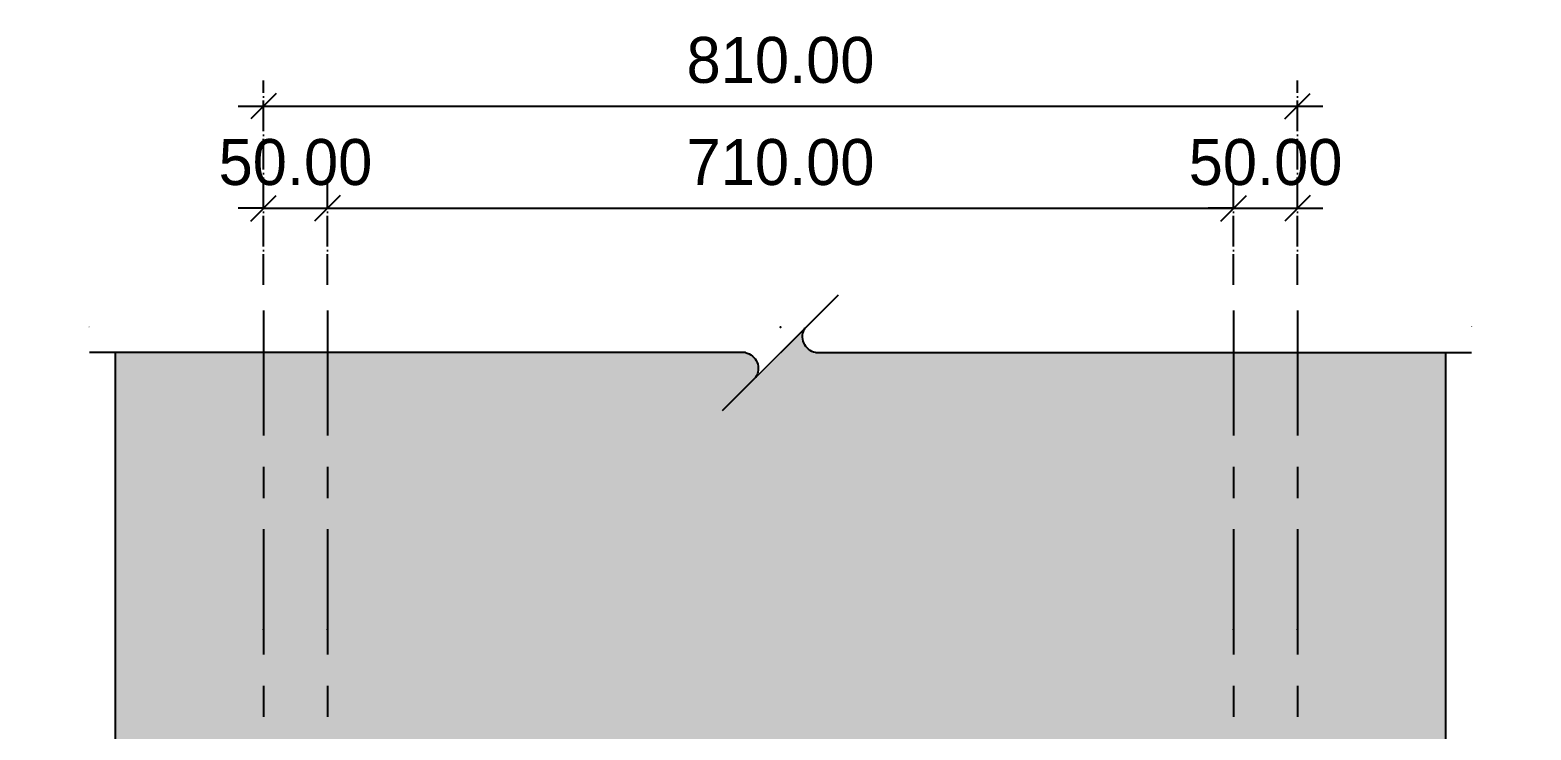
# Model space of a CAD drawing. Header units: millimetres. Extents: x -244126 to 368105, y -173968 to 259060.
# Drawn here: x 14419 to 15594, y 17042 to 17591 of the extents above; entities that cross this region are included whole.
import ezdxf

# ---------------------------------------------------------------- set-up
doc = ezdxf.new("R2010")
doc.units = ezdxf.units.MM
doc.header["$MEASUREMENT"] = 0
for name, pattern in [('ACAD_ISO04W100', [30, 24, -3, 0, -3]), ('CENTER', [2, 1.25, -0.25, 0.25, -0.25]), ('TA_GL_098.00000', [269.5, 98, -24.5, 24.5, -24.5, 98])]:
    doc.linetypes.add(name, pattern=pattern)
for name, color, linetype in [('000 - D I M', 6, 'Continuous'), ('000 - GRID', 8, 'CENTER'), ('000 - H A T C H', 8, 'Continuous'), ('000 - SYMBOL CON', 1, 'Continuous'), ('000 - WIPEOUT', 250, 'Continuous')]:
    doc.layers.add(name, color=color, linetype=linetype)
doc.styles.add('CORDIA', font='cordia.shx')
doc.styles.add('TA', font='Cordia New.ttf', dxfattribs={"height": 4.5})
doc.dimstyles.new('DIM E-E', dxfattribs={"dimscale": 2, "dimtxt": 0.18, "dimasz": 0.1, "dimexe": 0.1, "dimexo": 0.1, "dimgap": 0.09, "dimtad": 1, "dimtoh": 1, "dimzin": 0, "dimdsep": 46, "dimtxsty": 'CORDIA', "dimblk": 'OBLIQUE', "dimcen": 0.1, "dimdle": 0.1, "dimclrd": 40, "dimclre": 140, "dimclrt": 3, "dimadec": 0, "dimazin": 0, "dimtfac": 1, "dimtix": 1, "dimtmove": 2, "dimatfit": 3, "dimfxl": 1, "dimtolj": 1, "dimtzin": 0, "dimarcsym": 0})

# ---------------------------------------------------------------- blocks, each defined once
blk = doc.blocks.new('*U809')
at = {"color": 3}
blk.add_wipeout([(1.375, 1.006), (1.184, 0.931), (1.025, 0.8), (0.917, 0.625), (0.871, 0.424), (0.89, 0.219), (0.974, 0.031), (-0.969, 1.974), (-0.885, 1.787), (-0.866, 1.583), (-0.913, 1.384), (-1.021, 1.21), (-1.179, 1.079), (-1.37, 1.006), (-77.892, 1.025), (-77.892, -2.308), (77.895, -2.328), (77.895, 1.006)], dxfattribs=at).dxf.layer = '000 - WIPEOUT'
at = {"color": 250}
blk.add_lwpolyline([(77.895, 1.006), (77.895, 1.006)], dxfattribs=at)
at = {"layer": '000 - SYMBOL CON', "color": 0}
for p, q in [((-1.37, 1.006), (-77.892, 1.025)), ((1.375, 1.006), (77.895, 1.006))]:
    blk.add_line(p, q, dxfattribs=at)
blk = doc.blocks.new('*U808')
at = {"color": 3}
blk.add_wipeout([(-0.969, 0.031), (0.974, 1.974), (0.89, 1.786), (0.871, 1.582), (0.917, 1.381), (1.025, 1.206), (1.184, 1.074), (1.375, 1), (27.07, 1), (27.07, -2.333), (-27.067, -2.338), (-27.067, 0.995), (-1.37, 1), (-1.179, 0.927), (-1.021, 0.796), (-0.913, 0.622), (-0.866, 0.423), (-0.885, 0.219)], dxfattribs=at).dxf.layer = '000 - WIPEOUT'
at = {"color": 250}
blk.add_lwpolyline([(27.07, 1), (27.07, 1)], dxfattribs=at)
at = {"color": 3}
blk.add_point((0.003, 0.003), dxfattribs=at)
at = {"layer": '000 - SYMBOL CON', "color": 0, "extrusion": (0, 0, -1)}
blk.add_line((2.269, 3.269), (-2.269, -1.269), dxfattribs=at)
at = {"layer": '000 - SYMBOL CON', "color": 0}
for p, q in [((-1.37, 1), (-27.067, 0.995)), ((1.375, 1), (27.07, 1))]:
    blk.add_line(p, q, dxfattribs=at)
at = {"layer": '000 - SYMBOL CON', "color": 0, "extrusion": (0, 0, -1)}
for centre, radius, start, end in [((-1.507, 1.624), 0.638, 281.92056, 33.32004), ((1.499, 0.379), 0.634, 101.72715, 213.27285)]:
    blk.add_arc(centre, radius, start, end, dxfattribs=at)
blk = doc.blocks.new('*U811')
at = {"layer": '000 - GRID', "color": 0, "linetype": 'ByBlock'}
blk.add_line((0, 250), (0, -3128.9), dxfattribs=at)
at = {"layer": '000 - GRID', "color": 0}
blk.add_point((0, 0), dxfattribs=at)
at = {"style": 'TA', "flags": 1}
blk.add_attdef('LOCATION', (6, 6), '', height=4.5, dxfattribs=at)
blk = doc.blocks.new('_Oblique')
at = {"color": 0, "linetype": 'ByBlock', "lineweight": -2}
blk.add_line((-0.5, -0.5), (0.5, 0.5), dxfattribs=at)
blk = doc.blocks.new('*D2215')
at = {"layer": '000 - D I M', "color": 140, "linetype": 'ACAD_ISO04W100', "lineweight": -2, "transparency": 16777216}
for p, q in [((14601.5, 17391.1), (14601.5, 17471.1)), ((14651.5, 17391.1), (14651.5, 17471.1))]:
    blk.add_line(p, q, dxfattribs=at)
at = {"layer": '000 - D I M', "color": 40, "lineweight": -2, "transparency": 16777216}
for p, q in [((14601.5, 17451.1), (14581.5, 17451.1)), ((14601.5, 17451.1), (14651.5, 17451.1)), ((14651.5, 17451.1), (14671.5, 17451.1))]:
    blk.add_line(p, q, dxfattribs=at)
at = {"layer": 'Defpoints', "color": 0, "transparency": 16777216}
for p in [(14651.5, 17451.1), (14601.5, 17371.1), (14651.5, 17371.1)]:
    blk.add_point(p, dxfattribs=at)
at = {"layer": '000 - D I M', "color": 40, "lineweight": -2, "transparency": 16777216, "xscale": 20, "yscale": 20, "zscale": 20}
blk.add_blockref('_Oblique', (14601.5, 17451.1), dxfattribs=at)
at = {"layer": '000 - D I M', "color": 40, "lineweight": -2, "transparency": 16777216, "xscale": 20, "yscale": 20, "zscale": 20, "rotation": 180}
blk.add_blockref('_Oblique', (14651.5, 17451.1), dxfattribs=at)
at = {"layer": '000 - D I M', "color": 3, "transparency": 16777216, "insert": (14626.5, 17487.1), "char_height": 36, "attachment_point": 5, "style": 'CORDIA'}
blk.add_mtext('\\A1;50.00', dxfattribs=at)
blk = doc.blocks.new('*D2216')
at = {"layer": '000 - D I M', "color": 140, "linetype": 'ACAD_ISO04W100', "lineweight": -2, "transparency": 16777216}
for p, q in [((14651.5, 17391.1), (14651.5, 17471.1)), ((15361.5, 17391.1), (15361.5, 17471.1))]:
    blk.add_line(p, q, dxfattribs=at)
at = {"layer": '000 - D I M', "color": 40, "lineweight": -2, "transparency": 16777216}
blk.add_line((14631.5, 17451.1), (15381.5, 17451.1), dxfattribs=at)
at = {"layer": 'Defpoints', "color": 0, "transparency": 16777216}
for p in [(15361.5, 17451.1), (14651.5, 17371.1), (15361.5, 17371.1)]:
    blk.add_point(p, dxfattribs=at)
at = {"layer": '000 - D I M', "color": 40, "lineweight": -2, "transparency": 16777216, "xscale": 20, "yscale": 20, "zscale": 20, "rotation": 180}
blk.add_blockref('_Oblique', (14651.5, 17451.1), dxfattribs=at)
at = {"layer": '000 - D I M', "color": 40, "lineweight": -2, "transparency": 16777216, "xscale": 20, "yscale": 20, "zscale": 20}
blk.add_blockref('_Oblique', (15361.5, 17451.1), dxfattribs=at)
at = {"layer": '000 - D I M', "color": 3, "transparency": 16777216, "insert": (15006.5, 17487.1), "char_height": 36, "attachment_point": 5, "style": 'CORDIA'}
blk.add_mtext('\\A1;710.00', dxfattribs=at)
blk = doc.blocks.new('*D2217')
at = {"layer": '000 - D I M', "color": 140, "linetype": 'ACAD_ISO04W100', "lineweight": -2, "transparency": 16777216}
for p, q in [((15361.5, 17391.1), (15361.5, 17471.1)), ((15411.5, 17391.1), (15411.5, 17471.1))]:
    blk.add_line(p, q, dxfattribs=at)
at = {"layer": '000 - D I M', "color": 40, "lineweight": -2, "transparency": 16777216}
for p, q in [((15361.5, 17451.1), (15341.5, 17451.1)), ((15361.5, 17451.1), (15411.5, 17451.1)), ((15411.5, 17451.1), (15431.5, 17451.1))]:
    blk.add_line(p, q, dxfattribs=at)
at = {"layer": 'Defpoints', "color": 0, "transparency": 16777216}
for p in [(15411.5, 17451.1), (15361.5, 17371.1), (15411.5, 17371.1)]:
    blk.add_point(p, dxfattribs=at)
at = {"layer": '000 - D I M', "color": 40, "lineweight": -2, "transparency": 16777216, "xscale": 20, "yscale": 20, "zscale": 20}
blk.add_blockref('_Oblique', (15361.5, 17451.1), dxfattribs=at)
at = {"layer": '000 - D I M', "color": 40, "lineweight": -2, "transparency": 16777216, "xscale": 20, "yscale": 20, "zscale": 20, "rotation": 180}
blk.add_blockref('_Oblique', (15411.5, 17451.1), dxfattribs=at)
at = {"layer": '000 - D I M', "color": 3, "transparency": 16777216, "insert": (15386.5, 17487.1), "char_height": 36, "attachment_point": 5, "style": 'CORDIA'}
blk.add_mtext('\\A1;50.00', dxfattribs=at)
blk = doc.blocks.new('*D2218')
at = {"layer": '000 - D I M', "color": 140, "linetype": 'ACAD_ISO04W100', "lineweight": -2, "transparency": 16777216}
for p, q in [((14601.5, 17391.1), (14601.5, 17551.1)), ((15411.5, 17391.1), (15411.5, 17551.1))]:
    blk.add_line(p, q, dxfattribs=at)
at = {"layer": '000 - D I M', "color": 40, "lineweight": -2, "transparency": 16777216}
blk.add_line((14581.5, 17531.1), (15431.5, 17531.1), dxfattribs=at)
at = {"layer": 'Defpoints', "color": 0, "transparency": 16777216}
for p in [(15411.5, 17531.1), (14601.5, 17371.1), (15411.5, 17371.1)]:
    blk.add_point(p, dxfattribs=at)
at = {"layer": '000 - D I M', "color": 40, "lineweight": -2, "transparency": 16777216, "xscale": 20, "yscale": 20, "zscale": 20, "rotation": 180}
blk.add_blockref('_Oblique', (14601.5, 17531.1), dxfattribs=at)
at = {"layer": '000 - D I M', "color": 40, "lineweight": -2, "transparency": 16777216, "xscale": 20, "yscale": 20, "zscale": 20}
blk.add_blockref('_Oblique', (15411.5, 17531.1), dxfattribs=at)
at = {"layer": '000 - D I M', "color": 3, "transparency": 16777216, "insert": (15006.5, 17567.1), "char_height": 36, "attachment_point": 5, "style": 'CORDIA'}
blk.add_mtext('\\A1;810.00', dxfattribs=at)

msp = doc.modelspace()

# ---------------------------------------------------------------- hatches: boundary and pattern name
at = {"layer": '000 - H A T C H'}
h = msp.add_hatch(dxfattribs=at)
h.set_pattern_fill('AR-SAND', color=256, scale=25)
h.paths.add_polyline_path([(15547.88762, 17358.04226), (14465.10447, 17358.04226), (14465.10447, 14242.22745), (14606.49605, 14242.22745), (14606.49605, 16992.22745), (15406.49605, 16992.22745), (15406.49605, 14242.22745), (15547.88762, 14242.22745)])

# ---------------------------------------------------------------- linework, layer by layer
at = {"color": 3}
msp.add_lwpolyline([(14465.10447, 14242.22745), (15547.88762, 14242.22745), (15547.88762, 17358.04226), (14465.10447, 17358.04226)], close=True, dxfattribs=at)

# ---------------------------------------------------------------- next in the draw order: block references
at = {"layer": '000 - SYMBOL CON', "color": 1, "xscale": 20, "yscale": 20, "zscale": 20}
for p, rotation in [((14465.10447, 15800.13486), 270), ((15547.88762, 15800.13486), 90)]:
    msp.add_blockref('*U809', p, dxfattribs=dict(at, rotation=rotation))

# ---------------------------------------------------------------- next in the draw order: block references
at = {"layer": '000 - SYMBOL CON', "color": 1, "xscale": 20, "yscale": 20, "zscale": 20, "rotation": 180}
msp.add_blockref('*U808', (15006.49605, 17358.04226), dxfattribs=at)

# ---------------------------------------------------------------- next in the draw order: block references
at = {"layer": '000 - GRID', "linetype": 'TA_GL_098.00000'}
for p in [(14601.49605, 17121.13926), (14651.49605, 17121.13926), (15361.49605, 17121.13926), (15411.49605, 17121.13926)]:
    msp.add_blockref('*U811', p, dxfattribs=at)

# ---------------------------------------------------------------- next in the draw order: dimensions: what is measured, and where the dimension line sits
at = {"layer": '000 - D I M', "color": 3}
for base, p1, p2, picture, middle in [((15411.49605, 17531.13926), (14601.49605, 17371.13926), (15411.49605, 17371.13926), '*D2218', (15006.49605, 17567.13926)), ((14651.49605, 17451.13926), (14601.49605, 17371.13926), (14651.49605, 17371.13926), '*D2215', (14626.49605, 17487.13926)), ((15361.49605, 17451.13926), (14651.49605, 17371.13926), (15361.49605, 17371.13926), '*D2216', (15006.49605, 17487.13926)), ((15411.49605, 17451.13926), (15361.49605, 17371.13926), (15411.49605, 17371.13926), '*D2217', (15386.49605, 17487.13926))]:
    dim = msp.add_linear_dim(base=base, p1=p1, p2=p2, dimstyle='DIM E-E', override={"dimscale": 200}, dxfattribs=at)
    dim.commit()
    dim.dimension.update_dxf_attribs({"geometry": picture, "text_midpoint": middle})

doc.saveas('drawing.dxf')
